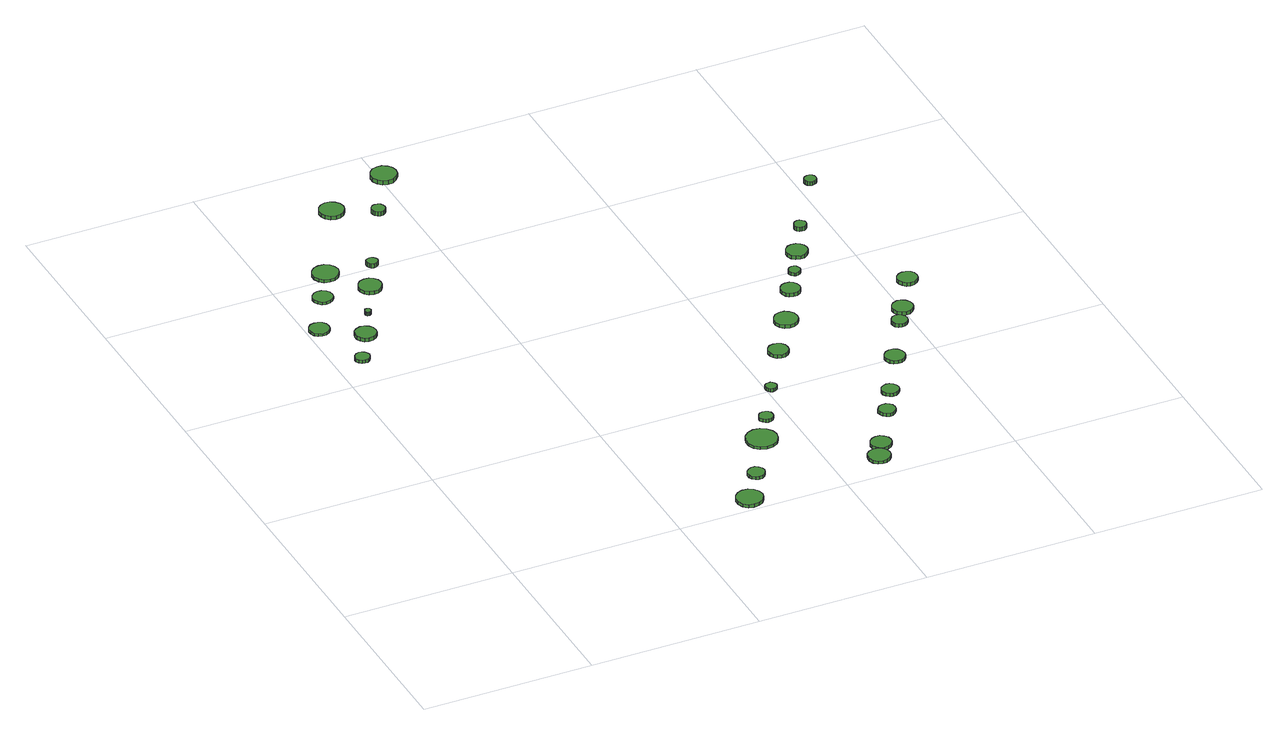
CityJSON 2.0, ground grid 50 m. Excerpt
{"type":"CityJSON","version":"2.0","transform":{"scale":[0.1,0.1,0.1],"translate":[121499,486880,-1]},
"CityObjects":{
"tree1":{"type":"SolitaryVegetationObject","attributes":{"function":"something"},"geometry":[{"type":"MultiSurface","lod":"1","boundaries":[[[0,1,2,3,4,5,6,7,8,9,10,11,12,13,14]],[[15,16,17,18,19,20,21,22,23,24,25,26,27,28,29]],[[0,29,28,1]],[[1,28,27,2]],[[2,27,26,3]],[[3,26,25,4]],[[4,25,24,5]],[[5,24,23,6]],[[6,23,22,7]],[[7,22,21,8]],[[8,21,20,9]],[[9,20,19,10]],[[10,19,18,11]],[[11,18,17,12]],[[12,17,16,13]],[[13,16,15,14]],[[14,15,29,0]]]}]},
"tree2":{"type":"SolitaryVegetationObject","attributes":{"function":"something"},"geometry":[{"type":"MultiSurface","lod":"1","boundaries":[[[30,31,32,33,34,35,36,37,38,39,40,41,42,43,44]],[[45,46,47,48,49,50,51,52,53,54,55,56,57,58,59]],[[30,59,58,31]],[[31,58,57,32]],[[32,57,56,33]],[[33,56,55,34]],[[34,55,54,35]],[[35,54,53,36]],[[36,53,52,37]],[[37,52,51,38]],[[38,51,50,39]],[[39,50,49,40]],[[40,49,48,41]],[[41,48,47,42]],[[42,47,46,43]],[[43,46,45,44]],[[44,45,59,30]]]}]},
"tree3":{"type":"SolitaryVegetationObject","attributes":{"function":"something"},"geometry":[{"type":"MultiSurface","lod":"1","boundaries":[[[60,61,62,63,64,65,66,67,68,69,70,71,72,73,74]],[[75,76,77,78,79,80,81,82,83,84,85,86,87,88,89]],[[60,89,88,61]],[[61,88,87,62]],[[62,87,86,63]],[[63,86,85,64]],[[64,85,84,65]],[[65,84,83,66]],[[66,83,82,67]],[[67,82,81,68]],[[68,81,80,69]],[[69,80,79,70]],[[70,79,78,71]],[[71,78,77,72]],[[72,77,76,73]],[[73,76,75,74]],[[74,75,89,60]]]}]},
"tree4":{"type":"SolitaryVegetationObject","attributes":{"function":"something"},"geometry":[{"type":"MultiSurface","lod":"1","boundaries":[[[90,91,92,93,94,95,96,97,98,99,100,101,102,103,104]],[[105,106,107,108,109,110,111,112,113,114,115,116,117,118,119]],[[90,119,118,91]],[[91,118,117,92]],[[92,117,116,93]],[[93,116,115,94]],[[94,115,114,95]],[[95,114,113,96]],[[96,113,112,97]],[[97,112,111,98]],[[98,111,110,99]],[[99,110,109,100]],[[100,109,108,101]],[[101,108,107,102]],[[102,107,106,103]],[[103,106,105,104]],[[104,105,119,90]]]}]},
"tree5":{"type":"SolitaryVegetationObject","attributes":{"function":"something"},"geometry":[{"type":"MultiSurface","lod":"1","boundaries":[[[120,121,122,123,124,125,126,127,128,129,130,131,132,133,134]],[[135,136,137,138,139,140,141,142,143,144,145,146,147,148,149]],[[120,149,148,121]],[[121,148,147,122]],[[122,147,146,123]],[[123,146,145,124]],[[124,145,144,125]],[[125,144,143,126]],[[126,143,142,127]],[[127,142,141,128]],[[128,141,140,129]],[[129,140,139,130]],[[130,139,138,131]],[[131,138,137,132]],[[132,137,136,133]],[[133,136,135,134]],[[134,135,149,120]]]}]},
"tree6":{"type":"SolitaryVegetationObject","attributes":{"function":"something"},"geometry":[{"type":"MultiSurface","lod":"1","boundaries":[[[150,151,152,153,154,155,156,157,158,159,160,161,162,163,164]],[[165,166,167,168,169,170,171,172,173,174,175,176,177,178,179]],[[150,179,178,151]],[[151,178,177,152]],[[152,177,176,153]],[[153,176,175,154]],[[154,175,174,155]],[[155,174,173,156]],[[156,173,172,157]],[[157,172,171,158]],[[158,171,170,159]],[[159,170,169,160]],[[160,169,168,161]],[[161,168,167,162]],[[162,167,166,163]],[[163,166,165,164]],[[164,165,179,150]]]}]},
"tree7":{"type":"SolitaryVegetationObject","attributes":{"function":"something"},"geometry":[{"type":"MultiSurface","lod":"1","boundaries":[[[180,181,182,183,184,185,186,187,188,189,190,191,192,193,194]],[[195,196,197,198,199,200,201,202,203,204,205,206,207,208,209]],[[180,209,208,181]],[[181,208,207,182]],[[182,207,206,183]],[[183,206,205,184]],[[184,205,204,185]],[[185,204,203,186]],[[186,203,202,187]],[[187,202,201,188]],[[188,201,200,189]],[[189,200,199,190]],[[190,199,198,191]],[[191,198,197,192]],[[192,197,196,193]],[[193,196,195,194]],[[194,195,209,180]]]}]},
"tree8":{"type":"SolitaryVegetationObject","attributes":{"function":"something"},"geometry":[{"type":"MultiSurface","lod":"1","boundaries":[[[210,211,212,213,214,215,216,217,218,219,220,221,222,223,224]],[[225,226,227,228,229,230,231,232,233,234,235,236,237,238,239]],[[210,239,238,211]],[[211,238,237,212]],[[212,237,236,213]],[[213,236,235,214]],[[214,235,234,215]],[[215,234,233,216]],[[216,233,232,217]],[[217,232,231,218]],[[218,231,230,219]],[[219,230,229,220]],[[220,229,228,221]],[[221,228,227,222]],[[222,227,226,223]],[[223,226,225,224]],[[224,225,239,210]]]}]},
"tree9":{"type":"SolitaryVegetationObject","attributes":{"function":"something"},"geometry":[{"type":"MultiSurface","lod":"1","boundaries":[[[240,241,242,243,244,245,246,247,248,249,250,251,252,253,254]],[[255,256,257,258,259,260,261,262,263,264,265,266,267,268,269]],[[240,269,268,241]],[[241,268,267,242]],[[242,267,266,243]],[[243,266,265,244]],[[244,265,264,245]],[[245,264,263,246]],[[246,263,262,247]],[[247,262,261,248]],[[248,261,260,249]],[[249,260,259,250]],[[250,259,258,251]],[[251,258,257,252]],[[252,257,256,253]],[[253,256,255,254]],[[254,255,269,240]]]}]},
"tree10":{"type":"SolitaryVegetationObject","attributes":{"function":"something"},"geometry":[{"type":"MultiSurface","lod":"1","boundaries":[[[270,271,272,273,274,275,276,277,278,279,280,281,282,283,284]],[[285,286,287,288,289,290,291,292,293,294,295,296,297,298,299]],[[270,299,298,271]],[[271,298,297,272]],[[272,297,296,273]],[[273,296,295,274]],[[274,295,294,275]],[[275,294,293,276]],[[276,293,292,277]],[[277,292,291,278]],[[278,291,290,279]],[[279,290,289,280]],[[280,289,288,281]],[[281,288,287,282]],[[282,287,286,283]],[[283,286,285,284]],[[284,285,299,270]]]}]},
"tree11":{"type":"SolitaryVegetationObject","attributes":{"function":"something"},"geometry":[{"type":"MultiSurface","lod":"1","boundaries":[[[300,301,302,303,304,305,306,307,308,309,310,311,312,313,314]],[[315,316,317,318,319,320,321,322,323,324,325,326,327,328,329]],[[300,329,328,301]],[[301,328,327,302]],[[302,327,326,303]],[[303,326,325,304]],[[304,325,324,305]],[[305,324,323,306]],[[306,323,322,307]],[[307,322,321,308]],[[308,321,320,309]],[[309,320,319,310]],[[310,319,318,311]],[[311,318,317,312]],[[312,317,316,313]],[[313,316,315,314]],[[314,315,329,300]]]}]},
"tree12":{"type":"SolitaryVegetationObject","attributes":{"function":"something"},"geometry":[{"type":"MultiSurface","lod":"1","boundaries":[[[330,331,332,333,334,335,336,337,338,339,340,341,342,343,344]],[[345,346,347,348,349,350,351,352,353,354,355,356,357,358,359]],[[330,359,358,331]],[[331,358,357,332]],[[332,357,356,333]],[[333,356,355,334]],[[334,355,354,335]],[[335,354,353,336]],[[336,353,352,337]],[[337,352,351,338]],[[338,351,350,339]],[[339,350,349,340]],[[340,349,348,341]],[[341,348,347,342]],[[342,347,346,343]],[[343,346,345,344]],[[344,345,359,330]]]}]},
"tree13":{"type":"SolitaryVegetationObject","attributes":{"function":"something"},"geometry":[{"type":"MultiSurface","lod":"1","boundaries":[[[360,361,362,363,364,365,366,367,368,369,370,371,372,373,374]],[[375,376,377,378,379,380,381,382,383,384,385,386,387,388,389]],[[360,389,388,361]],[[361,388,387,362]],[[362,387,386,363]],[[363,386,385,364]],[[364,385,384,365]],[[365,384,383,366]],[[366,383,382,367]],[[367,382,381,368]],[[368,381,380,369]],[[369,380,379,370]],[[370,379,378,371]],[[371,378,377,372]],[[372,377,376,373]],[[373,376,375,374]],[[374,375,389,360]]]}]},
"tree14":{"type":"SolitaryVegetationObject","attributes":{"function":"something"},"geometry":[{"type":"MultiSurface","lod":"1","boundaries":[[[390,391,392,393,394,395,396,397,398,399,400,401,402,403,404]],[[405,406,407,408,409,410,411,412,413,414,415,416,417,418,419]],[[390,419,418,391]],[[391,418,417,392]],[[392,417,416,393]],[[393,416,415,394]],[[394,415,414,395]],[[395,414,413,396]],[[396,413,412,397]],[[397,412,411,398]],[[398,411,410,399]],[[399,410,409,400]],[[400,409,408,401]],[[401,408,407,402]],[[402,407,406,403]],[[403,406,405,404]],[[404,405,419,390]]]}]},
"tree15":{"type":"SolitaryVegetationObject","attributes":{"function":"something"},"geometry":[{"type":"MultiSurface","lod":"1","boundaries":[[[420,421,422,423,424,425,426,427,428,429,430,431,432,433,434]],[[435,436,437,438,439,440,441,442,443,444,445,446,447,448,449]],[[420,449,448,421]],[[421,448,447,422]],[[422,447,446,423]],[[423,446,445,424]],[[424,445,444,425]],[[425,444,443,426]],[[426,443,442,427]],[[427,442,441,428]],[[428,441,440,429]],[[429,440,439,430]],[[430,439,438,431]],[[431,438,437,432]],[[432,437,436,433]],[[433,436,435,434]],[[434,435,449,420]]]}]},
"tree16":{"type":"SolitaryVegetationObject","attributes":{"function":"something"},"geometry":[{"type":"MultiSurface","lod":"1","boundaries":[[[450,451,452,453,454,455,456,457,458,459,460,461,462,463,464]],[[465,466,467,468,469,470,471,472,473,474,475,476,477,478,479]],[[450,479,478,451]],[[451,478,477,452]],[[452,477,476,453]],[[453,476,475,454]],[[454,475,474,455]],[[455,474,473,456]],[[456,473,472,457]],[[457,472,471,458]],[[458,471,470,459]],[[459,470,469,460]],[[460,469,468,461]],[[461,468,467,462]],[[462,467,466,463]],[[463,466,465,464]],[[464,465,479,450]]]}]},
"tree17":{"type":"SolitaryVegetationObject","attributes":{"function":"something"},"geometry":[{"type":"MultiSurface","lod":"1","boundaries":[[[480,481,482,483,484,485,486,487,488,489,490,491,492,493,494]],[[495,496,497,498,499,500,501,502,503,504,505,506,507,508,509]],[[480,509,508,481]],[[481,508,507,482]],[[482,507,506,483]],[[483,506,505,484]],[[484,505,504,485]],[[485,504,503,486]],[[486,503,502,487]],[[487,502,501,488]],[[488,501,500,489]],[[489,500,499,490]],[[490,499,498,491]],[[491,498,497,492]],[[492,497,496,493]],[[493,496,495,494]],[[494,495,509,480]]]}]},
"tree18":{"type":"SolitaryVegetationObject","attributes":{"function":"something"},"geometry":[{"type":"MultiSurface","lod":"1","boundaries":[[[510,511,512,513,514,515,516,517,518,519,520,521,522,523,524]],[[525,526,527,528,529,530,531,532,533,534,535,536,537,538,539]],[[510,539,538,511]],[[511,538,537,512]],[[512,537,536,513]],[[513,536,535,514]],[[514,535,534,515]],[[515,534,533,516]],[[516,533,532,517]],[[517,532,531,518]],[[518,531,530,519]],[[519,530,529,520]],[[520,529,528,521]],[[521,528,527,522]],[[522,527,526,523]],[[523,526,525,524]],[[524,525,539,510]]]}]},
"tree19":{"type":"SolitaryVegetationObject","attributes":{"function":"something"},"geometry":[{"type":"MultiSurface","lod":"1","boundaries":[[[540,541,542,543,544,545,546,547,548,549,550,551,552,553,554]],[[555,556,557,558,559,560,561,562,563,564,565,566,567,568,569]],[[540,569,568,541]],[[541,568,567,542]],[[542,567,566,543]],[[543,566,565,544]],[[544,565,564,545]],[[545,564,563,546]],[[546,563,562,547]],[[547,562,561,548]],[[548,561,560,549]],[[549,560,559,550]],[[550,559,558,551]],[[551,558,557,552]],[[552,557,556,553]],[[553,556,555,554]],[[554,555,569,540]]]}]},
"tree20":{"type":"SolitaryVegetationObject","attributes":{"function":"something"},"geometry":[{"type":"MultiSurface","lod":"1","boundaries":[[[570,571,572,573,574,575,576,577,578,579,580,581,582,583,584]],[[585,586,587,588,589,590,591,592,593,594,595,596,597,598,599]],[[570,599,598,571]],[[571,598,597,572]],[[572,597,596,573]],[[573,596,595,574]],[[574,595,594,575]],[[575,594,593,576]],[[576,593,592,577]],[[577,592,591,578]],[[578,591,590,579]],[[579,590,589,580]],[[580,589,588,581]],[[581,588,587,582]],[[582,587,586,583]],[[583,586,585,584]],[[584,585,599,570]]]}]},
"tree21":{"type":"SolitaryVegetationObject","attributes":{"function":"something"},"geometry":[{"type":"MultiSurface","lod":"1","boundaries":[[[600,601,602,603,604,605,606,607,608,609,610,611,612,613,614]],[[615,616,617,618,619,620,621,622,623,624,625,626,627,628,629]],[[600,629,628,601]],[[601,628,627,602]],[[602,627,626,603]],[[603,626,625,604]],[[604,625,624,605]],[[605,624,623,606]],[[606,623,622,607]],[[607,622,621,608]],[[608,621,620,609]],[[609,620,619,610]],[[610,619,618,611]],[[611,618,617,612]],[[612,617,616,613]],[[613,616,615,614]],[[614,615,629,600]]]}]},
"tree22":{"type":"SolitaryVegetationObject","attributes":{"function":"something"},"geometry":[{"type":"MultiSurface","lod":"1","boundaries":[[[630,631,632,633,634,635,636,637,638,639,640,641,642,643,644]],[[645,646,647,648,649,650,651,652,653,654,655,656,657,658,659]],[[630,659,658,631]],[[631,658,657,632]],[[632,657,656,633]],[[633,656,655,634]],[[634,655,654,635]],[[635,654,653,636]],[[636,653,652,637]],[[637,652,651,638]],[[638,651,650,639]],[[639,650,649,640]],[[640,649,648,641]],[[641,648,647,642]],[[642,647,646,643]],[[643,646,645,644]],[[644,645,659,630]]]}]},
"tree23":{"type":"SolitaryVegetationObject","attributes":{"function":"something"},"geometry":[{"type":"MultiSurface","lod":"1","boundaries":[[[660,661,662,663,664,665,666,667,668,669,670,671,672,673,674]],[[675,676,677,678,679,680,681,682,683,684,685,686,687,688,689]],[[660,689,688,661]],[[661,688,687,662]],[[662,687,686,663]],[[663,686,685,664]],[[664,685,684,665]],[[665,684,683,666]],[[666,683,682,667]],[[667,682,681,668]],[[668,681,680,669]],[[669,680,679,670]],[[670,679,678,671]],[[671,678,677,672]],[[672,677,676,673]],[[673,676,675,674]],[[674,675,689,660]]]}]},
"tree24":{"type":"SolitaryVegetationObject","attributes":{"function":"something"},"geometry":[{"type":"MultiSurface","lod":"1","boundaries":[[[690,691,692,693,694,695,696,697,698,699,700,701,702,703,704]],[[705,706,707,708,709,710,711,712,713,714,715,716,717,718,719]],[[690,719,718,691]],[[691,718,717,692]],[[692,717,716,693]],[[693,716,715,694]],[[694,715,714,695]],[[695,714,713,696]],[[696,713,712,697]],[[697,712,711,698]],[[698,711,710,699]],[[699,710,709,700]],[[700,709,708,701]],[[701,708,707,702]],[[702,707,706,703]],[[703,706,705,704]],[[704,705,719,690]]]}]},
"tree25":{"type":"SolitaryVegetationObject","attributes":{"function":"something"},"geometry":[{"type":"MultiSurface","lod":"1","boundaries":[[[720,721,722,723,724,725,726,727,728,729,730,731,732,733,734]],[[735,736,737,738,739,740,741,742,743,744,745,746,747,748,749]],[[720,749,748,721]],[[721,748,747,722]],[[722,747,746,723]],[[723,746,745,724]],[[724,745,744,725]],[[725,744,743,726]],[[726,743,742,727]],[[727,742,741,728]],[[728,741,740,729]],[[729,740,739,730]],[[730,739,738,731]],[[731,738,737,732]],[[732,737,736,733]],[[733,736,735,734]],[[734,735,749,720]]]}]},
"tree26":{"type":"SolitaryVegetationObject","attributes":{"function":"something"},"geometry":[{"type":"MultiSurface","lod":"1","boundaries":[[[750,751,752,753,754,755,756,757,758,759,760,761,762,763,764]],[[765,766,767,768,769,770,771,772,773,774,775,776,777,778,779]],[[750,779,778,751]],[[751,778,777,752]],[[752,777,776,753]],[[753,776,775,754]],[[754,775,774,755]],[[755,774,773,756]],[[756,773,772,757]],[[757,772,771,758]],[[758,771,770,759]],[[759,770,769,760]],[[760,769,768,761]],[[761,768,767,762]],[[762,767,766,763]],[[763,766,765,764]],[[764,765,779,750]]]}]},
"tree27":{"type":"SolitaryVegetationObject","attributes":{"function":"something"},"geometry":[{"type":"MultiSurface","lod":"1","boundaries":[[[780,781,782,783,784,785,786,787,788,789,790,791,792,793,794]],[[795,796,797,798,799,800,801,802,803,804,805,806,807,808,809]],[[780,809,808,781]],[[781,808,807,782]],[[782,807,806,783]],[[783,806,805,784]],[[784,805,804,785]],[[785,804,803,786]],[[786,803,802,787]],[[787,802,801,788]],[[788,801,800,789]],[[789,800,799,790]],[[790,799,798,791]],[[791,798,797,792]],[[792,797,796,793]],[[793,796,795,794]],[[794,795,809,780]]]}]},
"tree28":{"type":"SolitaryVegetationObject","attributes":{"function":"something"},"geometry":[{"type":"MultiSurface","lod":"1","boundaries":[[[810,811,812,813,814,815,816,817,818,819,820,821,822,823,824]],[[825,826,827,828,829,830,831,832,833,834,835,836,837,838,839]],[[810,839,838,811]],[[811,838,837,812]],[[812,837,836,813]],[[813,836,835,814]],[[814,835,834,815]],[[815,834,833,816]],[[816,833,832,817]],[[817,832,831,818]],[[818,831,830,819]],[[819,830,829,820]],[[820,829,828,821]],[[821,828,827,822]],[[822,827,826,823]],[[823,826,825,824]],[[824,825,839,810]]]}]},
"tree29":{"type":"SolitaryVegetationObject","attributes":{"function":"something"},"geometry":[{"type":"MultiSurface","lod":"1","boundaries":[[[840,841,842,843,844,845,846,847,848,849,850,851,852,853,854]],[[855,856,857,858,859,860,861,862,863,864,865,866,867,868,869]],[[840,869,868,841]],[[841,868,867,842]],[[842,867,866,843]],[[843,866,865,844]],[[844,865,864,845]],[[845,864,863,846]],[[846,863,862,847]],[[847,862,861,848]],[[848,861,860,849]],[[849,860,859,850]],[[850,859,858,851]],[[851,858,857,852]],[[852,857,856,853]],[[853,856,855,854]],[[854,855,869,840]]]}]},
"tree30":{"type":"SolitaryVegetationObject","attributes":{"function":"something"},"geometry":[{"type":"MultiSurface","lod":"1","boundaries":[[[870,871,872,873,874,875,876,877,878,879,880,881,882,883,884]],[[885,886,887,888,889,890,891,892,893,894,895,896,897,898,899]],[[870,899,898,871]],[[871,898,897,872]],[[872,897,896,873]],[[873,896,895,874]],[[874,895,894,875]],[[875,894,893,876]],[[876,893,892,877]],[[877,892,891,878]],[[878,891,890,879]],[[879,890,889,880]],[[880,889,888,881]],[[881,888,887,882]],[[882,887,886,883]],[[883,886,885,884]],[[884,885,899,870]]]}]},
"tree31":{"type":"SolitaryVegetationObject","attributes":{"function":"something"},"geometry":[{"type":"MultiSurface","lod":"1","boundaries":[[[900,901,902,903,904,905,906,907,908,909,910,911,912,913,914]],[[915,916,917,918,919,920,921,922,923,924,925,926,927,928,929]],[[900,929,928,901]],[[901,928,927,902]],[[902,927,926,903]],[[903,926,925,904]],[[904,925,924,905]],[[905,924,923,906]],[[906,923,922,907]],[[907,922,921,908]],[[908,921,920,909]],[[909,920,919,910]],[[910,919,918,911]],[[911,918,917,912]],[[912,917,916,913]],[[913,916,915,914]],[[914,915,929,900]]]}]}
},
"vertices":[
[104,1113,16],[102,1121,16],[97,1128,16],[90,1133,16],[81,1134,16],[73,1131,16],[66,1125,16],[62,1117,16],[62,1108,16],[66,1100,16],[73,1094,16],[81,1092,16],[90,1093,16],[97,1097,16],[102,1104,16],[102,1104,6],[97,1097,6],[90,1093,6],[81,1092,6],[73,1094,6],[66,1100,6],[62,1108,6],[62,1117,6],[66,1125,6],[73,1131,6],[81,1134,6],[90,1133,6],[97,1128,6],[102,1121,6],[104,1113,6],
[66,1289,14],[64,1300,14],[57,1310,14],[46,1316,14],[34,1317,14],[23,1314,14],[14,1306,14],[9,1295,14],[9,1283,14],[14,1272,14],[23,1264,14],[34,1260,14],[46,1261,14],[57,1267,14],[64,1277,14],[64,1277,6],[57,1267,6],[46,1261,6],[34,1260,6],[23,1264,6],[14,1272,6],[9,1283,6],[9,1295,6],[14,1306,6],[23,1314,6],[34,1317,6],[46,1316,6],[57,1310,6],[64,1300,6],[66,1289,6],
[171,1214,17],[168,1226,17],[161,1236,17],[150,1243,17],[137,1244,17],[125,1240,17],[115,1232,17],[110,1220,17],[110,1207,17],[115,1196,17],[125,1187,17],[137,1183,17],[150,1184,17],[161,1191,17],[168,1201,17],[168,1201,6],[161,1191,6],[150,1184,6],[137,1183,6],[125,1187,6],[115,1196,6],[110,1207,6],[110,1220,6],[115,1232,6],[125,1240,6],[137,1244,6],[150,1243,6],[161,1236,6],[168,1226,6],[171,1214,6],
[141,1424,14],[139,1436,14],[132,1445,14],[121,1451,14],[109,1453,14],[98,1449,14],[89,1441,14],[84,1430,14],[84,1418,14],[89,1407,14],[98,1399,14],[109,1396,14],[121,1397,14],[132,1403,14],[139,1412,14],[139,1412,6],[132,1403,6],[121,1397,6],[109,1396,6],[98,1399,6],[89,1407,6],[84,1418,6],[84,1430,6],[89,1441,6],[98,1449,6],[109,1453,6],[121,1451,6],[132,1445,6],[139,1436,6],[141,1424,6],
[201,1307,17],[200,1311,17],[198,1314,17],[194,1316,17],[190,1316,17],[186,1315,17],[184,1312,17],[182,1309,17],[182,1305,17],[184,1301,17],[186,1298,17],[190,1297,17],[194,1297,17],[198,1299,17],[200,1303,17],[200,1303,6],[198,1299,6],[194,1297,6],[190,1297,6],[186,1298,6],[184,1301,6],[182,1305,6],[182,1309,6],[184,1312,6],[186,1315,6],[190,1316,6],[194,1316,6],[198,1314,6],[200,1311,6],[201,1307,6],
[207,1526,15],[203,1541,15],[194,1554,15],[181,1562,15],[165,1563,15],[150,1559,15],[138,1548,15],[132,1534,15],[132,1518,15],[138,1504,15],[150,1493,15],[165,1489,15],[181,1490,15],[194,1498,15],[203,1511,15],[203,1511,6],[194,1498,6],[181,1490,6],[165,1489,6],[150,1493,6],[138,1504,6],[132,1518,6],[132,1534,6],[138,1548,6],[150,1559,6],[165,1563,6],[181,1562,6],[194,1554,6],[203,1541,6],[207,1526,6],
[283,1416,17],[280,1430,17],[272,1441,17],[260,1448,17],[246,1449,17],[233,1445,17],[223,1436,17],[218,1423,17],[218,1410,17],[223,1397,17],[233,1388,17],[246,1384,17],[260,1385,17],[272,1392,17],[280,1403,17],[280,1403,6],[272,1392,6],[260,1385,6],[246,1384,6],[233,1388,6],[223,1397,6],[218,1410,6],[218,1423,6],[223,1436,6],[233,1445,6],[246,1449,6],[260,1448,6],[272,1441,6],[280,1430,6],[283,1416,6],
[769,45,17],[765,60,17],[756,73,17],[742,81,17],[726,83,17],[711,78,17],[699,67,17],[693,53,17],[693,37,17],[699,22,17],[711,11,17],[726,7,17],[742,8,17],[756,16,17],[765,29,17],[765,29,7],[756,16,7],[742,8,7],[726,7,7],[711,11,7],[699,22,7],[693,37,7],[693,53,7],[699,67,7],[711,78,7],[726,83,7],[742,81,7],[756,73,7],[765,60,7],[769,45,7],
[319,1515,21],[317,1522,21],[313,1527,21],[307,1531,21],[301,1531,21],[294,1529,21],[289,1525,21],[286,1518,21],[286,1512,21],[289,1506,21],[294,1501,21],[301,1499,21],[307,1500,21],[313,1503,21],[317,1508,21],[317,1508,8],[313,1503,8],[307,1500,8],[301,1499,8],[294,1501,8],[289,1506,8],[286,1512,8],[286,1518,8],[289,1525,8],[294,1529,8],[301,1531,8],[307,1531,8],[313,1527,8],[317,1522,8],[319,1515,8],
[344,1782,26],[341,1797,26],[332,1808,26],[319,1816,26],[305,1817,26],[291,1813,26],[280,1803,26],[274,1789,26],[274,1775,26],[280,1761,26],[291,1751,26],[305,1747,26],[319,1748,26],[332,1756,26],[341,1768,26],[341,1768,14],[332,1756,14],[319,1748,14],[305,1747,14],[291,1751,14],[280,1761,14],[274,1775,14],[274,1789,14],[280,1803,14],[291,1813,14],[305,1817,14],[319,1816,14],[332,1808,14],[341,1797,14],[344,1782,14],
[824,149,16],[822,159,16],[816,167,16],[807,173,16],[797,174,16],[787,170,16],[779,163,16],[775,154,16],[775,143,16],[779,134,16],[787,127,16],[797,124,16],[807,125,16],[816,130,16],[822,139,16],[822,139,7],[816,130,7],[807,125,7],[797,124,7],[787,127,7],[779,134,7],[775,143,7],[775,154,7],[779,163,7],[787,170,7],[797,174,7],[807,173,7],[816,167,7],[822,159,7],[824,149,7],
[444,1732,26],[443,1740,26],[438,1747,26],[431,1751,26],[422,1752,26],[414,1750,26],[408,1744,26],[405,1736,26],[405,1728,26],[408,1721,26],[414,1715,26],[422,1713,26],[431,1713,26],[438,1718,26],[443,1724,26],[443,1724,13],[438,1718,13],[431,1713,13],[422,1713,13],[414,1715,13],[408,1721,13],[405,1728,13],[405,1736,13],[408,1744,13],[414,1750,13],[422,1752,13],[431,1751,13],[438,1747,13],[443,1740,13],[444,1732,13],
[929,293,16],[925,311,16],[914,326,16],[898,336,16],[879,338,16],[861,332,16],[847,319,16],[840,302,16],[840,283,16],[847,266,16],[861,254,16],[879,248,16],[898,250,16],[914,259,16],[925,274,16],[925,274,7],[914,259,7],[898,250,7],[879,248,7],[861,254,7],[847,266,7],[840,283,7],[840,302,7],[847,319,7],[861,332,7],[879,338,7],[898,336,7],[914,326,7],[925,311,7],[929,293,7],
[961,386,16],[960,394,16],[955,401,16],[947,405,16],[939,406,16],[931,403,16],[925,398,16],[921,390,16],[921,382,16],[925,374,16],[931,368,16],[939,366,16],[947,367,16],[955,371,16],[960,378,16],[960,378,6],[955,371,6],[947,367,6],[939,366,6],[931,368,6],[925,374,6],[921,382,6],[921,390,6],[925,398,6],[931,403,6],[939,406,6],[947,405,6],[955,401,6],[960,394,6],[961,386,6],
[551,1888,20],[548,1903,20],[539,1915,20],[525,1923,20],[510,1924,20],[495,1920,20],[484,1909,20],[478,1895,20],[478,1880,20],[484,1866,20],[495,1855,20],[510,1851,20],[525,1852,20],[539,1860,20],[548,1872,20],[548,1872,7],[539,1860,7],[525,1852,7],[510,1851,7],[495,1855,7],[484,1866,7],[478,1880,7],[478,1895,7],[484,1909,7],[495,1920,7],[510,1924,7],[525,1923,7],[539,1915,7],[548,1903,7],[551,1888,7],
[1167,82,16],[1164,95,16],[1156,106,16],[1144,113,16],[1131,114,16],[1118,110,16],[1108,101,16],[1103,89,16],[1103,75,16],[1108,63,16],[1118,54,16],[1131,50,16],[1144,51,16],[1156,58,16],[1164,69,16],[1164,69,7],[1156,58,7],[1144,51,7],[1131,50,7],[1118,54,7],[1108,63,7],[1103,75,7],[1103,89,7],[1108,101,7],[1118,110,7],[1131,114,7],[1144,113,7],[1156,106,7],[1164,95,7],[1167,82,7],
[1032,511,16],[1030,518,16],[1026,523,16],[1021,527,16],[1014,527,16],[1007,525,16],[1002,521,16],[999,514,16],[999,508,16],[1002,501,16],[1007,497,16],[1014,495,16],[1021,495,16],[1026,499,16],[1030,504,16],[1030,504,6],[1026,499,6],[1021,495,6],[1014,495,6],[1007,497,6],[1002,501,6],[999,508,6],[999,514,6],[1002,521,6],[1007,525,6],[1014,527,6],[1021,527,6],[1026,523,6],[1030,518,6],[1032,511,6],
[1195,135,17],[1193,147,17],[1185,157,17],[1175,164,17],[1162,165,17],[1151,161,17],[1141,153,17],[1136,141,17],[1136,129,17],[1141,118,17],[1151,109,17],[1162,105,17],[1175,107,17],[1185,113,17],[1193,123,17],[1193,123,7],[1185,113,7],[1175,107,7],[1162,105,7],[1151,109,7],[1141,118,7],[1136,129,7],[1136,141,7],[1141,153,7],[1151,161,7],[1162,165,7],[1175,164,7],[1185,157,7],[1193,147,7],[1195,135,7],
[1137,662,17],[1135,673,17],[1128,683,17],[1117,689,17],[1105,690,17],[1094,687,17],[1085,679,17],[1080,668,17],[1080,656,17],[1085,645,17],[1094,637,17],[1105,633,17],[1117,634,17],[1128,640,17],[1135,650,17],[1135,650,6],[1128,640,6],[1117,634,6],[1105,633,6],[1094,637,6],[1085,645,6],[1080,656,6],[1080,668,6],[1085,679,6],[1094,687,6],[1105,690,6],[1117,689,6],[1128,683,6],[1135,673,6],[1137,662,6],
[1274,276,16],[1272,286,16],[1266,294,16],[1257,299,16],[1247,300,16],[1237,297,16],[1230,290,16],[1225,281,16],[1225,271,16],[1230,261,16],[1237,255,16],[1247,251,16],[1257,252,16],[1266,258,16],[1272,266,16],[1272,266,6],[1266,258,6],[1257,252,6],[1247,251,6],[1237,255,6],[1230,261,6],[1225,271,6],[1225,281,6],[1230,290,6],[1237,297,6],[1247,300,6],[1257,299,6],[1266,294,6],[1272,286,6],[1274,276,6],
[1324,360,16],[1322,370,16],[1316,378,16],[1307,384,16],[1297,385,16],[1287,381,16],[1279,375,16],[1275,365,16],[1275,355,16],[1279,346,16],[1287,339,16],[1297,336,16],[1307,337,16],[1316,342,16],[1322,350,16],[1322,350,6],[1316,342,6],[1307,337,6],[1297,336,6],[1287,339,6],[1279,346,6],[1275,355,6],[1275,365,6],[1279,375,6],[1287,381,6],[1297,385,6],[1307,384,6],[1316,378,6],[1322,370,6],[1324,360,6],
[1226,790,16],[1224,804,16],[1215,816,16],[1203,823,16],[1189,824,16],[1175,820,16],[1165,810,16],[1159,797,16],[1159,783,16],[1165,770,16],[1175,761,16],[1189,756,16],[1203,758,16],[1215,765,16],[1224,776,16],[1224,776,6],[1215,765,6],[1203,758,6],[1189,756,6],[1175,761,6],[1165,770,6],[1159,783,6],[1159,797,6],[1165,810,6],[1175,820,6],[1189,824,6],[1203,823,6],[1215,816,6],[1224,804,6],[1226,790,6],
[1410,503,16],[1407,515,16],[1400,525,16],[1390,531,16],[1377,532,16],[1366,528,16],[1357,520,16],[1352,509,16],[1352,497,16],[1357,486,16],[1366,478,16],[1377,474,16],[1390,475,16],[1400,481,16],[1407,491,16],[1407,491,6],[1400,481,6],[1390,475,6],[1377,474,6],[1366,478,6],[1357,486,6],[1352,497,6],[1352,509,6],[1357,520,6],[1366,528,6],[1377,532,6],[1390,531,6],[1400,525,6],[1407,515,6],[1410,503,6],
[1294,918,17],[1291,929,17],[1285,938,17],[1275,944,17],[1263,945,17],[1252,942,17],[1244,934,17],[1239,923,17],[1239,912,17],[1244,901,17],[1252,894,17],[1263,890,17],[1275,891,17],[1285,897,17],[1291,906,17],[1291,906,6],[1285,897,6],[1275,891,6],[1263,890,6],[1252,894,6],[1244,901,6],[1239,912,6],[1239,923,6],[1244,934,6],[1252,942,6],[1263,945,6],[1275,944,6],[1285,938,6],[1291,929,6],[1294,918,6],
[1332,995,16],[1330,1002,16],[1326,1008,16],[1320,1011,16],[1313,1012,16],[1307,1010,16],[1301,1005,16],[1298,999,16],[1298,992,16],[1301,985,16],[1307,981,16],[1313,978,16],[1320,979,16],[1326,983,16],[1330,988,16],[1330,988,6],[1326,983,6],[1320,979,6],[1313,978,6],[1307,981,6],[1301,985,6],[1298,992,6],[1298,999,6],[1301,1005,6],[1307,1010,6],[1313,1012,6],[1320,1011,6],[1326,1008,6],[1330,1002,6],[1332,995,6],
[1489,653,17],[1487,662,17],[1481,670,17],[1473,675,17],[1463,676,17],[1454,673,17],[1447,666,17],[1443,658,17],[1443,648,17],[1447,639,17],[1454,633,17],[1463,630,17],[1473,631,17],[1481,635,17],[1487,643,17],[1487,643,6],[1481,635,6],[1473,631,6],[1463,630,6],[1454,633,6],[1447,639,6],[1443,648,6],[1443,658,6],[1447,666,6],[1454,673,6],[1463,676,6],[1473,675,6],[1481,670,6],[1487,662,6],[1489,653,6],
[1392,1077,17],[1389,1090,17],[1382,1100,17],[1371,1106,17],[1358,1108,17],[1346,1104,17],[1336,1095,17],[1331,1084,17],[1331,1071,17],[1336,1059,17],[1346,1051,17],[1358,1047,17],[1371,1048,17],[1382,1055,17],[1389,1065,17],[1389,1065,6],[1382,1055,6],[1371,1048,6],[1358,1047,6],[1346,1051,6],[1336,1059,6],[1331,1071,6],[1331,1084,6],[1336,1095,6],[1346,1104,6],[1358,1108,6],[1371,1106,6],[1382,1100,6],[1389,1090,6],[1392,1077,6],
[1531,708,17],[1528,720,17],[1521,730,17],[1510,737,17],[1498,738,17],[1486,734,17],[1477,726,17],[1472,714,17],[1472,702,17],[1477,690,17],[1486,682,17],[1498,678,17],[1510,680,17],[1521,686,17],[1528,696,17],[1528,696,6],[1521,686,6],[1510,680,6],[1498,678,6],[1486,682,6],[1477,690,6],[1472,702,6],[1472,714,6],[1477,726,6],[1486,734,6],[1498,738,6],[1510,737,6],[1521,730,6],[1528,720,6],[1531,708,6],
[1440,1186,19],[1439,1193,19],[1434,1199,19],[1428,1203,19],[1421,1204,19],[1414,1201,19],[1408,1196,19],[1405,1190,19],[1405,1182,19],[1408,1175,19],[1414,1170,19],[1421,1168,19],[1428,1169,19],[1434,1173,19],[1439,1179,19],[1439,1179,6],[1434,1173,6],[1428,1169,6],[1421,1168,6],[1414,1170,6],[1408,1175,6],[1405,1182,6],[1405,1190,6],[1408,1196,6],[1414,1201,6],[1421,1204,6],[1428,1203,6],[1434,1199,6],[1439,1193,6],[1440,1186,6],
[1602,830,17],[1600,842,17],[1593,851,17],[1582,857,17],[1570,858,17],[1559,855,17],[1550,847,17],[1545,836,17],[1545,824,17],[1550,813,17],[1559,805,17],[1570,801,17],[1582,803,17],[1593,809,17],[1600,818,17],[1600,818,6],[1593,809,6],[1582,803,6],[1570,801,6],[1559,805,6],[1550,813,6],[1545,824,6],[1545,836,6],[1550,847,6],[1559,855,6],[1570,858,6],[1582,857,6],[1593,851,6],[1600,842,6],[1602,830,6],
[1558,1372,20],[1557,1379,20],[1553,1385,20],[1546,1389,20],[1539,1389,20],[1532,1387,20],[1527,1382,20],[1524,1376,20],[1524,1368,20],[1527,1362,20],[1532,1357,20],[1539,1355,20],[1546,1356,20],[1553,1359,20],[1557,1365,20],[1557,1365,8],[1553,1359,8],[1546,1356,8],[1539,1355,8],[1532,1357,8],[1527,1362,8],[1524,1368,8],[1524,1376,8],[1527,1382,8],[1532,1387,8],[1539,1389,8],[1546,1389,8],[1553,1385,8],[1557,1379,8],[1558,1372,8]
]}
